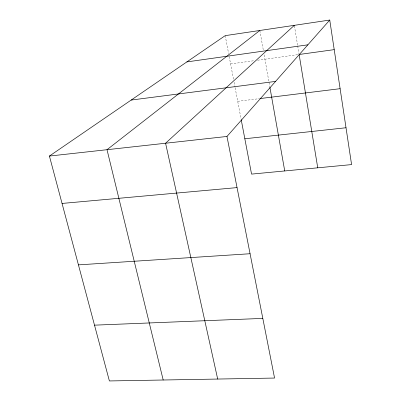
<?xml version="1.0" encoding="UTF-8"?>
<svg xmlns="http://www.w3.org/2000/svg" width="401" height="401" viewBox="0 0 401 401"><rect width="100%" height="100%" fill="white"/><g stroke="black" fill="none" stroke-linecap="round" stroke-linejoin="round"><path stroke-width="0.3" stroke-dasharray="2 1.5" d="M230.59 63.944L253.888 60.731M257.567 60.22L299.121 54.486M237.708 101.323L259.307 98.661M225.207 35.644L228.6 53.488M229.187 56.566L233.623 79.879M234.089 82.33L235.026 87.233M235.141 87.844L241.096 119.127M259.833 30.481L263.302 50.04M264.164 54.927L269.803 86.736M294.429 25.94L297.622 45.373M297.722 45.985L299.021 53.879"/><path stroke-width="0.6" d="M226.971 136.455L274.56 378.053L109.388 380.95L49.418 156.064L226.971 136.455L329.742 20.05L351.582 164.595L251.557 174.109L241.212 119.739M294.329 25.333L165.578 143.232L217.683 379.05M259.833 30.481L107.012 149.703L163.192 380.008M49.418 156.064L225.207 35.644L329.742 20.05M186.861 61.914L307.868 44.827M334.213 49.639L299.121 54.486L317.742 167.813M131.177 100.06L275.567 81.413M259.923 98.581L340.113 88.686M244.831 138.766L346.013 127.754M62.05 203.442L237.046 187.603M78.436 264.876L250.074 253.733M94.511 325.161L262.81 318.399M269.913 87.348L284.735 170.956"/></g></svg>
